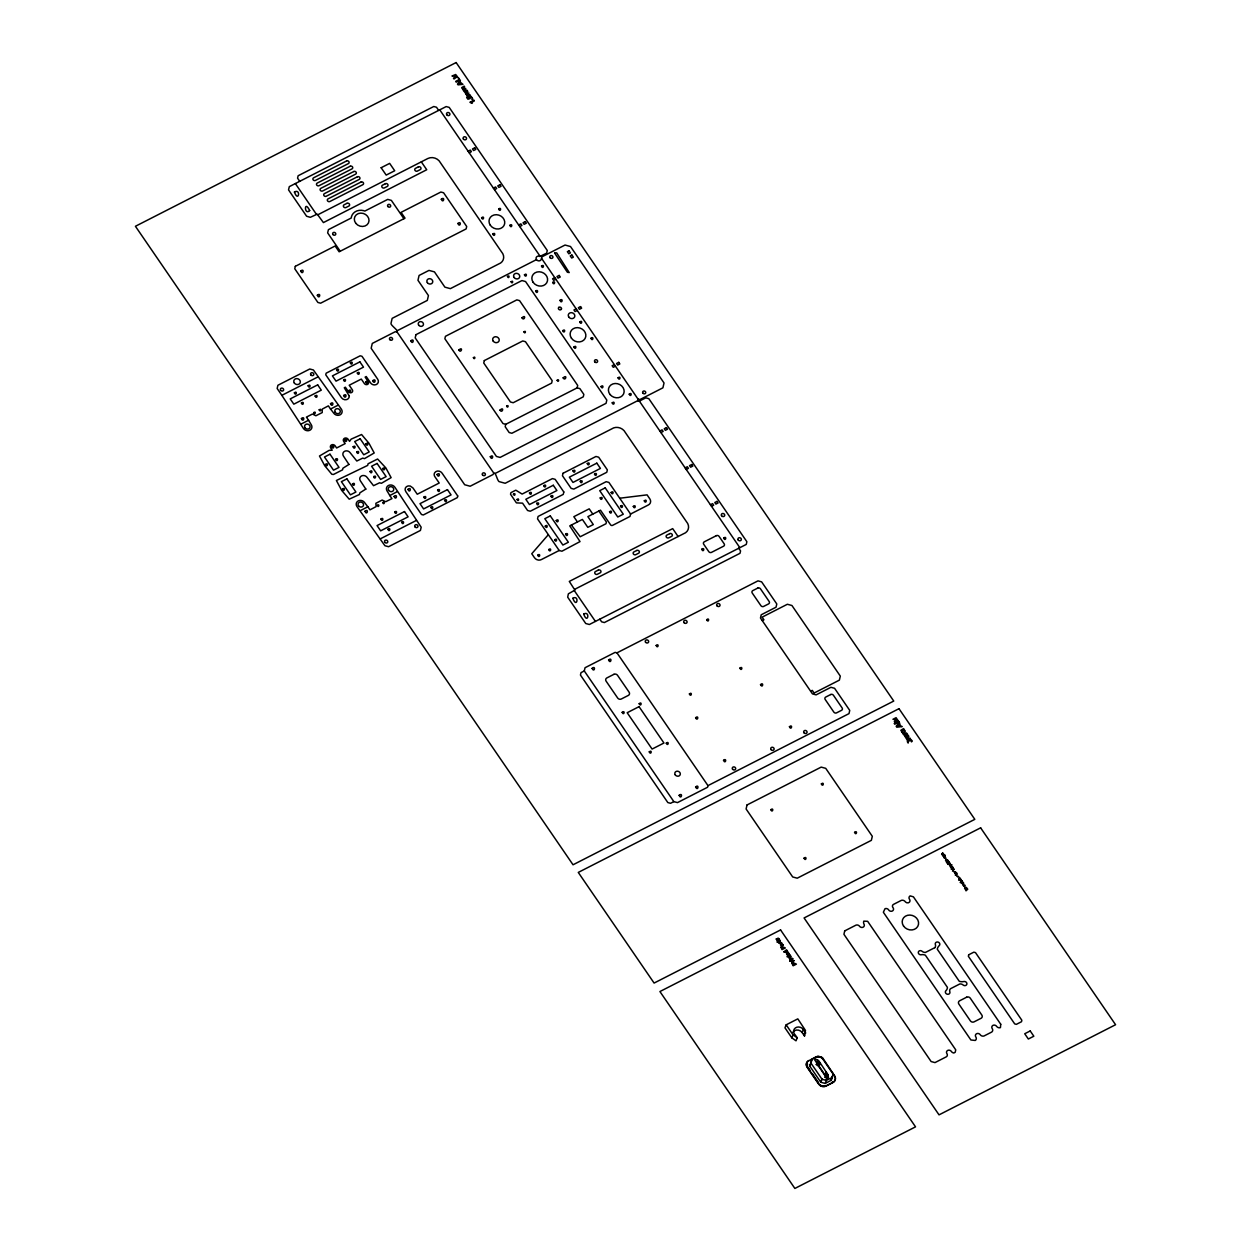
<?xml version="1.0" encoding="UTF-8"?>
<svg xmlns="http://www.w3.org/2000/svg" width="1251" height="1251" viewBox="0 0 1251 1251"><rect width="100%" height="100%" fill="white"/><g stroke="black" fill="none" stroke-linecap="round" stroke-linejoin="round"><path stroke-width="1.5" d="M792.946 1032.263A5.411 4.738 21.9 0 1 802.157 1032.56L804.518 1036.016L804.252 1033.435M804.518 1036.016L805.472 1030.433L797.81 1018.861L786.175 1024.819L784.956 1027.822L791.82 1037.83L796.011 1040.816L797.215 1037.814L793.025 1034.827L786.175 1024.819M827.99 1074.687L819.014 1061.176L815.824 1059.159L814.62 1059.785L827.255 1078.221L828.459 1077.611L827.99 1074.687L826.708 1077.893M707.972 785.628L707.597 787.239L677.495 802.61L673.851 801.625L584.295 670.958L585.046 667.721L615.148 652.365L616.962 652.85L707.972 785.628L848.991 713.633L849.742 710.412L834.573 688.285L830.93 687.299L816.105 694.868L812.462 693.883L760.467 618.01L761.218 614.773L776.042 607.204L776.793 603.983L761.624 581.856L757.981 580.871L616.962 652.85M505.748 424.308L505.185 426.732L509.157 432.533L511.878 433.268L583.279 396.833L583.842 394.409L579.87 388.608L577.133 387.873L505.748 424.308L503.011 423.573L444.871 338.74L445.434 336.316L516.835 299.88L519.556 300.615L577.696 385.449L577.133 387.873M630.567 514.036L630.004 516.46L612.646 525.326A1.595 1.392 21.9 0 1 610.738 525.045L600.496 510.189L587.876 516.632L593.287 524.544L587.798 527.343L582.387 519.431L569.752 525.889L580.026 541.589L561.918 551.222L559.181 550.487L537.523 518.868L538.086 516.444L606.172 481.682L608.909 482.433L630.567 514.036L648.143 505.076A5.02 4.394 21.9 0 0 649.832 498.883L647.08 494.864L619.745 498.226M833.166 1073.436L832.337 1077.408L826.364 1080.379L825.191 1083.444L820.64 1082.209L821.954 1079.144L811.117 1063.334L809.804 1066.399L811.962 1059.362L817.919 1056.391L822.439 1057.564L834.62 1075.782A5.348 4.676 21.9 0 1 833.119 1082.24L826.082 1085.837A5.348 4.676 21.9 0 1 818.811 1083.851L807.255 1066.994A5.348 4.676 21.9 0 1 808.756 1060.535M809.804 1066.399L811.993 1059.409M825.191 1083.444L831.086 1080.364L832.056 1076.376M678.12 536.538L672.694 528.626L569.299 581.418L574.913 590.128L568.361 593.834L567.688 597.18L585.749 623.514L589.377 624.499L746.253 544.42L746.878 541.73L648.831 398.662L645.797 397.849L639.105 401.211L637.744 400.664L638.088 399.21L640.09 399.476L662.905 387.826L664.031 382.978L570.503 246.525L565.045 245.04L542.09 256.752L541.261 259.192A2.674 2.346 21.9 0 1 537.93 260.708A2.674 2.346 21.9 0 1 536.241 257.409A2.674 2.346 21.9 0 1 539.853 256.471L546.64 253.155L547.281 250.497L449.203 107.398L446.169 106.57L289.294 186.649L288.543 189.886L306.604 216.235L310.311 217.314L317.238 214.156L323.415 222.584L426.732 169.745L421.352 161.895M561.496 308.872L561.105 309.544A1.611 1.407 21.9 0 1 558.384 308.074L558.759 307.402M819.311 1062.083L817.638 1065.727M791.82 1037.83L793.025 1034.827M802.157 1032.56L803.361 1029.542A5.411 4.738 21.9 0 0 795.433 1027.884A5.411 4.738 21.9 0 0 795.37 1035.124L797.294 1037.923M817.826 1059.925L816.559 1063.084L817.231 1064.069L818.514 1060.911M818.952 1066.603L820.281 1063.287M820.64 1082.209L821.954 1079.144M827.224 1073.577L825.91 1076.72L825.034 1075.453L826.317 1072.295M825.097 1075.547L826.426 1072.248M826.285 1079.441L827.552 1076.282M831.117 1080.411L832.337 1077.408M816.215 1064.46L817.231 1064.069M548.345 534.677L531.769 553.74L534.505 557.743A5.02 4.394 21.9 0 0 541.605 559.463L559.181 550.487M574.741 589.299L683.593 533.739A8.866 7.756 21.9 0 0 686.408 521.636L625.375 432.58A8.866 7.756 21.9 0 0 611.723 428.89L505.185 483.277L499.728 481.791C497.085 482.245 495.568 468.718 492.972 474.567L470.157 486.232L464.684 484.747L371.156 348.278L372.282 343.431L395.113 331.781C402.103 332.703 389.78 325.119 391.031 323.196L392.157 318.348L427.31 300.412L428.436 295.564L417.959 280.287L419.085 275.455L428.984 270.404L434.441 271.874L444.903 287.167L450.376 288.637L498.696 263.977A8.866 7.756 21.9 0 0 501.51 251.858L440.493 162.818A8.866 7.756 21.9 0 0 427.905 158.47L317.989 214.687M825.019 1076.923L825.91 1076.72M468.109 151.199L470.313 150.089L471.392 151.668L469.188 152.778M493.394 188.088L495.584 186.962L496.663 188.541L494.473 189.667M518.665 224.977L520.869 223.851L521.948 225.43L519.744 226.556M397.443 330.592L536.476 259.614M281.85 395.332L303.493 428.53A4.676 4.097 21.9 0 0 309.857 430.266A4.676 4.097 21.9 0 0 311.186 424.605A93.403 81.69 21.9 0 1 308.59 420.242L308.528 420.164A94.435 82.597 21.9 0 1 306.401 417.099L312.469 414.034L315.862 415.77L322.211 412.58L322.226 409.124L328.372 405.871A94.435 82.597 21.9 0 1 330.452 408.968L330.514 409.046A93.418 81.706 21.9 0 1 333.689 413.111A4.676 4.097 21.9 0 0 340.069 414.847A4.676 4.097 21.9 0 0 341.382 409.186L313.407 369.983L309.763 368.998L277.91 385.261L277.159 388.482L281.85 395.332L318.098 376.832M554.772 277.659L552.582 278.785L553.661 280.365L555.866 279.239M301.382 423.917L308.59 420.242M330.514 409.046L337.723 405.371M576.164 308.856L573.959 309.967L575.038 311.562L577.243 310.436M614.366 364.604L612.161 365.714L613.256 367.294L615.445 366.183M360.679 510.439L367.888 506.749A94.435 82.597 21.9 0 0 369.968 509.845L376.098 506.608L375.863 503.324L382.165 500.056L385.699 501.714L391.938 498.633A94.435 82.597 21.9 0 0 389.796 495.568A93.418 81.706 21.9 0 0 387.153 491.111A4.676 4.097 21.9 0 1 388.467 485.466A4.676 4.097 21.9 0 1 394.847 487.186L421.18 527.234L420.414 530.455L388.576 546.718L384.933 545.733L356.942 506.53A4.676 4.097 21.9 0 1 358.271 500.885A4.676 4.097 21.9 0 1 364.635 502.605A93.403 81.69 21.9 0 0 367.825 506.671M389.796 495.568L396.958 491.799M495.302 473.394L637.744 400.664M380.241 538.884L416.474 520.385M659.856 430.985L662.06 429.859L663.139 431.439L660.95 432.565M685.141 467.874L687.331 466.748L688.425 468.327L686.22 469.453M710.412 504.747L712.617 503.637L713.695 505.216L711.506 506.327M584.295 670.958L581.011 672.631L580.448 675.055L667.831 802.563L670.567 803.298L673.851 801.625M762.266 620.637L763.923 619.792L762.109 617.165L787.364 604.264L791.93 605.5L840.312 676.103L839.374 680.137L814.104 693.038L812.306 690.396L810.664 691.24M824.612 1075.078L818.045 1065.242M825.034 1085.665L824.55 1085.868A4.003 3.503 21.9 0 1 823.58 1086.071M816.324 1064.726L817.794 1065.305M824.988 1077.361L826.348 1077.736M821.844 1079.206L826.395 1080.442M439.758 109.838L540.229 256.439M541.527 258.316L638.088 399.21M639.386 401.118L739.857 547.688M438.663 110.401L436.505 107.242L433.769 106.507L298.129 175.75L297.566 178.174L299.74 181.332M738.747 548.251L740.561 550.893L739.998 553.317L604.358 622.56L601.622 621.81L599.823 619.182M403.917 218.706L391.36 200.379L387.716 199.394L364.823 211.075L363.806 210.668A10.696 9.351 21.9 0 0 351.375 217.002L351.296 217.987L328.403 229.668L327.653 232.889L340.225 251.232M598.854 511.034L606.391 522.027L605.984 523.747L580.214 536.742L571.394 525.045M592.818 514.114L589.205 508.844L573.834 516.694L577.446 521.964M295.345 183.569L316.362 214.234M397.099 332.047L493.66 472.941M574.412 590.753L595.429 621.419M803.361 1029.542L805.738 1033.013M809.913 1066.352L820.75 1082.146M808.005 1067.369L810.101 1070.418M812.196 1073.483L818.467 1082.631M558.744 307.449A1.611 1.407 21.9 0 1 561.464 308.919M815.668 1057.251A5.348 4.676 21.9 0 1 822.939 1059.222L834.495 1076.079A5.348 4.676 21.9 0 1 832.994 1082.537L825.957 1086.134A5.348 4.676 21.9 0 1 818.686 1084.164L807.13 1067.291A5.348 4.676 21.9 0 1 808.631 1060.832L815.777 1056.954A5.348 4.676 21.9 0 1 823.064 1058.925M822.548 1086.04A4.003 3.503 21.9 0 1 820.625 1085.274M807.536 1066.462A4.003 3.503 21.9 0 1 807.552 1064.179M832.806 1081.552A4.003 3.503 21.9 0 1 832.447 1081.834M695.603 787.004C697.98 792.024 699.45 783.298 695.603 787.004M760.514 684.61C762.688 689.176 764.017 681.232 760.514 684.61M706.674 619.73C708.613 623.827 709.833 616.696 706.674 619.73M348.935 464.418L342.93 468.234L342.555 469.844L333.485 474.473L331.828 474.27L324.775 465.763L319.474 456.005L329.185 450.344L332.219 450.219L330.78 448.108A2.674 2.346 21.9 0 1 331.531 444.887A2.674 2.346 21.9 0 1 335.174 445.872L336.613 447.983L345.182 443.605L343.728 441.494A2.674 2.346 21.9 0 1 344.478 438.272A2.674 2.346 21.9 0 1 348.122 439.257L349.576 441.368L351.156 439.132L361.57 434.519L368.936 443.214L374.221 452.971L364.51 458.632L362.696 458.132L356.816 461.025L350.202 452.784A4.081 3.565 21.9 0 0 344.651 451.267A4.081 3.565 21.9 0 0 343.509 456.193L348.935 464.418M365.824 489.078L359.835 492.878L359.444 494.505L349.201 499.18L341.679 490.408L336.394 480.509L367.685 465.403L368.06 463.793L377.599 459.023L385.824 467.874L391.125 477.632L381.414 483.293L379.6 482.792L373.533 485.685L367.106 477.429A4.081 3.565 21.9 0 0 361.555 475.927A4.081 3.565 21.9 0 0 360.397 480.853L365.824 489.078M639.167 703.703C641.106 707.8 642.342 700.685 639.167 703.703M545.233 526.171C547.14 530.283 548.407 523.168 545.233 526.171M471.596 97.203C471.846 98.407 467.733 95.029 470.204 98.548L467.937 99.22L466.639 97.328L469 98.094L468.312 96.937L469.297 95.764A1.704 1.501 21.9 0 1 470.454 95.78L471.596 97.203M600.996 386.559C602.873 390.687 604.217 383.588 600.996 386.559M946.772 861.798L948.586 861.845L946.772 861.798M956.796 873.245C954.638 876.216 954.622 870.149 956.796 873.245M942.973 855.809C945.678 857.044 945.756 853.073 942.973 855.809M592.098 668.394C594.35 673.46 596.07 664.797 592.098 668.394M788.662 953.731C787.067 951.276 785.018 955.639 788.568 954.998C790.913 953.606 786.254 951.511 788.662 953.731M947.163 859.656C942.003 860.078 950.213 861.204 947.163 859.656M959.845 878.155C956.53 879.265 961.3 877.921 959.845 878.155M966.241 887.491C961.206 888.085 969.165 888.898 966.241 887.491M787.004 953.95L787.927 954.497L787.004 953.95M911.885 740.936L911.87 741.217A1.564 1.376 21.9 0 1 911.51 741.906C911.103 739.247 907.882 741.092 908.257 742.328C908.695 744.83 905.536 739.92 908.914 739.654A1.595 1.392 21.9 0 1 909.837 739.247L910.493 739.325A1.689 1.486 21.9 0 1 911.353 739.841L911.885 740.936M804.049 858.17C805.785 862.346 807.38 855.293 804.049 858.17M956.358 873.135L955.295 873.386L956.358 873.135M783.157 944.943C779.248 948.008 779.733 940.455 783.157 944.943M962.144 880.985C959.939 882.706 959.845 879 962.144 880.985M294.423 192.044C298.52 203.162 301.194 188.166 294.423 192.044M294.376 392.814C296.034 397.005 297.754 389.984 294.376 392.814M309.685 210.559C304.149 216.079 303.962 198.925 309.685 210.559M301.382 403.025C303.039 407.232 304.759 400.211 301.382 403.025M301.413 418.538C303.446 423.651 305.541 415.082 301.413 418.538M308.106 385.793C309.763 389.999 311.483 382.978 308.106 385.793M317.332 295.236C319.38 300.365 321.46 291.78 317.332 295.236M313.673 412.627C315.064 416.114 316.487 410.281 313.673 412.627M315.111 396.02C316.769 400.211 318.489 393.205 315.111 396.02M319.161 409.828C320.553 413.315 321.976 407.466 319.161 409.828M325.541 464.465C327.199 468.656 328.919 461.635 325.541 464.465M330.514 403.666C332.547 408.796 334.642 400.226 330.514 403.666M336.582 369.796C338.239 373.986 339.959 366.981 336.582 369.796M331.75 446.654C333.501 451.095 335.315 443.683 331.75 446.654M335.596 459.336C337.254 463.527 338.974 456.506 335.596 459.336M343.587 380.023C345.245 384.213 346.965 377.192 343.587 380.023M343.618 395.519C345.651 400.648 347.747 392.079 343.618 395.519M350.311 362.79C351.969 366.981 353.689 359.975 350.311 362.79M348.654 390.656C350.311 394.847 352.031 387.841 348.654 390.656M344.713 440.039C346.464 444.48 348.278 437.068 344.713 440.039M349.295 396.035L349.217 397.036A4.347 3.8 21.9 0 1 341.46 397.724L325.76 374.8L326.136 373.189L360.179 355.8L361.992 356.3L377.708 379.225A4.347 3.8 21.9 0 1 374.393 384.917L373.283 384.761A4.347 3.8 21.9 0 1 370.577 382.869L366.23 376.535L365.136 377.098L368.201 381.586A2.346 2.049 21.9 0 1 367.544 384.401A2.346 2.049 21.9 0 1 364.369 383.541L361.289 379.069L349.217 385.23L352.282 389.718A2.346 2.049 21.9 0 1 351.625 392.533A2.346 2.049 21.9 0 1 348.435 391.672L345.37 387.2L344.275 387.763L349.295 396.035M342.446 489.125C344.103 493.316 345.823 486.295 342.446 489.125M357.317 373.001C358.974 377.208 360.695 370.187 357.317 373.001M352.485 483.996C354.158 488.187 355.863 481.166 352.485 483.996M356.723 452.096C358.396 456.287 360.1 449.281 356.723 452.096M365.683 381.962C367.341 386.168 369.061 379.147 365.683 381.962M365.855 443.886C367.513 448.077 369.233 441.071 365.855 443.886M372.72 380.664C374.753 385.793 376.848 377.208 372.72 380.664M364.979 511.284C367.012 516.413 369.108 507.828 364.979 511.284M370.015 471.486C371.672 475.677 373.392 468.672 370.015 471.486M377.239 505.373C378.631 508.876 380.054 503.027 377.239 505.373M382.743 468.546C384.417 472.737 386.121 465.716 382.743 468.546M380.914 519.071C382.571 523.262 384.292 516.256 380.914 519.071M382.728 502.574C384.12 506.061 385.543 500.228 382.728 502.574M387.919 529.298C389.577 533.489 391.297 526.468 387.919 529.298M394.081 496.428C396.129 501.557 398.209 492.972 394.081 496.428M394.644 512.066C396.301 516.256 398.021 509.251 394.644 512.066M410.828 340.788C412.861 345.917 414.957 337.348 410.828 340.788M401.649 522.293C403.307 526.483 405.027 519.462 401.649 522.293M407.935 489.36C409.968 494.489 412.064 485.904 407.935 489.36M441.306 199.237C443.339 204.351 445.434 195.781 441.306 199.237M423.854 497.147C425.528 501.338 427.232 494.333 423.854 497.147M430.86 507.374C432.533 511.565 434.238 504.544 430.86 507.374M437.037 474.504C439.07 479.618 441.165 471.048 437.037 474.504M457.913 223.46C459.946 228.589 462.041 220.02 457.913 223.46M437.584 490.142C439.257 494.333 440.962 487.311 437.584 490.142M444.59 500.353C446.263 504.56 447.967 497.538 444.59 500.353M458.82 350.03C461.087 354.174 463.527 345.714 458.82 350.03M481.619 217.721C483.293 221.927 484.997 214.906 481.619 217.721M473.394 357.63C474.676 360.882 476.021 355.425 473.394 357.63M492.816 234.062C494.489 238.253 496.194 231.247 492.816 234.062M498.649 209.042C500.322 213.233 502.026 206.212 498.649 209.042M490.283 456.709C492.315 461.838 494.411 453.269 490.283 456.709M509.845 225.368C511.503 229.559 513.223 222.553 509.845 225.368M507.468 276.471C508.86 279.974 510.299 274.125 507.468 276.471M499.978 410.093C502.245 414.237 504.685 405.777 499.978 410.093M511.08 281.741C512.472 285.244 513.895 279.395 511.08 281.741M524.45 274.813C526.124 279.004 527.828 271.983 524.45 274.813M521.964 317.785C524.232 321.929 526.671 313.469 521.964 317.785M523.903 331.828C525.201 335.096 526.546 329.639 523.903 331.828M513.41 494.208C514.786 497.695 516.225 491.846 513.41 494.208M517.023 499.477C518.399 502.965 519.837 497.116 517.023 499.477M535.647 291.139C537.32 295.33 539.025 288.324 535.647 291.139M529.454 492.972C531.112 497.163 532.832 490.157 529.454 492.972M554.6 253.046L567.407 272.28L569.221 272.562L556.679 252.858L554.6 253.046M552.676 282.46C554.334 286.651 556.054 279.63 552.676 282.46M537.742 555.194C539.416 559.385 541.12 552.363 537.742 555.194M543.732 485.685C545.389 489.876 547.109 482.87 543.732 485.685M559.963 300.349C561.824 305.009 563.716 297.222 559.963 300.349M557.133 380.304C558.431 383.572 559.76 378.115 557.133 380.304M562.731 330.655C564.404 334.861 566.109 327.84 562.731 330.655M548.72 549.58C550.393 553.771 552.098 546.765 548.72 549.58M563.138 377.849C565.405 381.993 567.845 373.549 563.138 377.849M554.631 539.807C556.288 544.013 558.009 536.992 554.631 539.807M556.226 520.51C557.883 524.701 559.604 517.679 556.226 520.51M573.928 346.996C575.585 351.187 577.305 344.181 573.928 346.996M579.76 321.976C581.418 326.167 583.138 319.146 579.76 321.976M565.608 534.208C567.282 538.399 568.986 531.394 565.608 534.208M572.989 470.845C574.647 475.036 576.367 468.03 572.989 470.845M590.957 338.302C592.614 342.493 594.334 335.487 590.957 338.302M572.849 598.275C576.93 609.393 579.604 594.397 572.849 598.275M587.266 463.558C588.94 467.749 590.644 460.743 587.266 463.558M583.685 614.085C587.767 625.203 590.441 610.207 583.685 614.085M612.208 402.838C613.866 407.044 615.586 400.023 612.208 402.838M618.041 377.818C619.698 382.008 621.419 375.003 618.041 377.818M611.145 492.472C612.802 496.663 614.522 489.657 611.145 492.472M629.222 394.159C630.895 398.35 632.615 391.328 629.222 394.159M620.527 506.17C622.2 510.361 623.905 503.355 620.527 506.17M608.58 659.934C610.613 665.063 612.709 656.494 608.58 659.934M633.287 506.405C634.961 510.611 636.665 503.59 633.287 506.405M622.169 712.335C623.842 716.526 625.547 709.52 622.169 712.335M644.281 500.807C645.938 504.997 647.658 497.992 644.281 500.807M656.165 645.453C657.838 649.644 659.543 642.623 656.165 645.453M649.253 751.835C650.911 756.026 652.631 749.021 649.253 751.835M666.267 743.141C667.925 747.332 669.645 740.326 666.267 743.141M679.137 795.323C681.169 800.452 683.265 791.883 679.137 795.323M689.395 693.93C691.052 698.121 692.773 691.099 689.395 693.93M701.733 549.283C703.484 553.708 705.298 546.312 701.733 549.283M695.619 717.667C697.479 722.327 699.372 714.54 695.619 717.667M723.688 538.071C725.455 542.496 727.253 535.1 723.688 538.071M723.531 760.327C725.377 764.986 727.284 757.199 723.531 760.327M739.904 668.128C741.577 672.334 743.282 665.313 739.904 668.128M770.835 809.678C772.492 813.869 774.213 806.864 770.835 809.678M789.428 726.69C791.273 731.35 793.181 723.547 789.428 726.69M821.36 783.892C823.017 788.083 824.737 781.077 821.36 783.892M854.574 832.368C856.247 836.559 857.951 829.538 854.574 832.368M897.592 719.997L894.84 722.015L894.293 721.217L896.529 719.403L892.964 719.278L896.091 717.683L897.592 719.997M462.776 89.306L464.043 91.526L466.858 90.088L463.683 90.009L465.747 88.461L462.573 88.383L464.621 86.835L464.137 86.116L461.682 87.648L462.776 89.306M465.951 93.934L467.217 96.155L470.032 94.732L466.858 94.638L468.922 93.09L465.747 93.027L467.796 91.464L467.311 90.744L464.856 92.277L465.951 93.934M902.065 732.132L903.472 734.603L906.6 732.992L903.066 732.914L905.349 731.178L904.801 730.396L901.83 731.116L904.113 729.38L903.566 728.582L900.829 730.287L902.065 732.132M905.583 737.277L906.991 739.748L910.118 738.153L906.6 738.059L908.883 736.339L908.335 735.541L905.505 736.401L907.647 734.525L907.1 733.727L904.364 735.432L905.583 737.277M963.52 885.817C967.226 888.773 962.504 885.38 965.178 885.333C963.63 885.098 961.816 883.91 963.52 885.817M786.942 951.323L785.268 951.604L786.942 951.323M943.27 855.684L944.333 855.637L943.27 855.684M1000.737 1024.256L1000.44 1027.603A3.034 2.643 21.9 0 1 996.609 1026.352A2.674 2.346 21.9 0 0 992.981 1025.367A2.674 2.346 21.9 0 0 992.231 1028.603A3.034 2.643 21.9 0 1 991.652 1032.091L984.052 1035.969A3.034 2.643 21.9 0 1 980.221 1034.718A2.674 2.346 21.9 0 0 976.578 1033.733A2.674 2.346 21.9 0 0 975.827 1036.97A3.034 2.643 21.9 0 1 975.264 1040.457L970.901 1039.988L883.347 912.245L884.989 908.726A2.737 2.393 21.9 0 1 888.648 909.915A2.674 2.346 21.9 0 0 892.244 911.056A2.674 2.346 21.9 0 0 893.183 907.882L892.979 907.632A2.596 2.267 21.9 0 1 893.761 904.254L901.377 900.36A3.284 2.877 21.9 0 1 904.973 901.345L905.521 902.018A2.674 2.346 21.9 0 0 909.68 899.5L909.571 899.375A2.815 2.455 21.9 0 1 910.165 895.872L913.418 896.842L1000.737 1024.256M781.656 947.617C782.391 950.244 783.564 946.475 781.656 947.617M792.743 963.77C793.415 966.398 794.698 962.676 792.743 963.77M962.207 883.284L963.27 883.222L962.207 883.284M776.261 939.001C778.247 942.941 777.903 936.733 779.279 939.438C777.043 935.404 777.809 941.987 776.261 939.001M944.521 858.045C947.054 859.312 946.084 857.123 944.521 858.045M946.303 861.595L947.07 863.19L949.228 862.08L948.023 860.751L946.303 861.595M957.203 876.544C959.736 877.686 958.766 875.794 957.234 876.451M300.74 270.951C302.586 276.127 305.009 267.651 300.74 270.951M550.972 496.178C552.442 500.416 554.49 493.504 550.972 496.178M594.506 474.051C595.976 478.304 598.025 471.377 594.506 474.051M609.55 511.737C611.035 515.975 613.084 509.063 609.55 511.737M381.133 167.728L386.199 175.093L394.706 170.762L389.655 163.381L381.133 167.728M541.511 266.025C542.762 270.31 545.17 263.523 541.511 266.025M961.753 883.081C963.114 886.38 965.397 881.126 961.753 883.081M353.142 446.732C354.393 451.017 356.816 444.23 353.142 446.732M787.63 951.604C786.566 954.513 784.565 950.76 783.705 952.011L786.535 949.759L787.63 951.604M457.366 76.639L454.004 79.001L453.488 78.25L456.255 75.811L451.971 76.014L455.677 74.513L457.366 76.639M780.921 947.226L782.063 949.618L785.3 947.961L782.266 946.6L780.921 947.226M792.008 963.395L793.15 965.772L796.387 964.13L793.353 962.754L792.008 963.395M789.694 957.891L792.415 958.344L790.069 959.533L789.131 958.266L791.007 956.28L789.756 957.781M942.019 853.901L943.833 854.198L942.269 855.012L941.643 854.152L942.894 852.838L942.066 853.839M950.838 866.771L952.652 867.084L951.088 867.881L950.463 867.037L951.714 865.708L950.838 866.771M506.639 405.996C507.515 409.358 509.564 404.136 506.639 405.996M295.33 266.322L294.767 268.746L317.879 302.461L320.616 303.195L466.138 228.917L466.701 226.494L443.589 192.763L440.868 192.028L401.055 212.357L405.027 218.143L339.13 251.795L335.143 245.994L295.33 266.322M415.942 334.674L415.191 337.895L496.444 456.443L500.087 457.428L606.063 403.322L606.813 400.101L525.561 281.553L521.933 280.568L415.942 334.674M484.309 360.585L483.746 363.009L510.455 401.993L513.191 402.728L551.628 383.103L552.191 380.679L525.467 341.695L522.746 340.96L484.309 360.585M457.725 495.975L457.35 497.601L423.307 514.974L421.493 514.489L405.856 491.674A4.347 3.8 21.9 0 1 410.219 486.029L412.924 487.921L417.255 494.239L439.21 483.027L434.879 476.709A4.347 3.8 21.9 0 1 434.269 473.754L434.629 472.831A4.347 3.8 21.9 0 1 442.025 473.066L457.725 495.975M563.013 473.3L562.45 475.724L571.113 488.359L573.834 489.094L606.782 472.284L607.345 469.86L598.682 457.209L595.961 456.474L563.013 473.3M563.81 491.987L563.247 494.395L530.299 511.221L527.578 510.486L522.558 503.152L516.428 502.886L510.517 494.239L510.924 492.675L515.803 490.173L522.12 494.067L552.426 478.601L555.147 479.336L563.81 491.987M747.035 804.956L746.096 808.99L792.681 876.951L797.231 878.186L871.368 840.344L872.307 836.309L825.723 768.333L821.172 767.113L747.035 804.956M844.722 930.885L843.925 934.309L931.135 1061.552L934.997 1062.599L946.178 1056.892A2.674 2.346 21.9 0 0 946.929 1053.67A2.674 2.346 21.9 0 1 947.679 1050.433A2.674 2.346 21.9 0 1 951.323 1051.419A3.503 3.065 21.9 0 0 953.794 1053.014L955.185 1052.294L955.748 1049.87L867.647 921.315L863.815 921.127A4.597 4.019 21.9 0 0 863.847 923.879A2.674 2.346 21.9 0 1 863.19 927.147A2.674 2.346 21.9 0 1 859.531 926.24A2.83 2.486 21.9 0 0 855.903 925.177L844.722 930.885M968.696 954.794L968.352 956.264L1014.702 1023.897L1016.359 1024.35L1021.504 1021.723L1021.848 1020.253L975.499 952.621L973.825 952.167L968.696 954.794M780.296 940.783L778.325 942.41L776.902 941.956L779.733 939.908L780.296 940.783M790.397 955.514L788.427 957.124L787.004 956.671L789.819 954.622L790.397 955.514M961.003 879.344L958.735 880.125L960.987 879.422M373.674 476.584C374.628 480.931 377.536 474.332 373.674 476.584M536.726 503.34C537.664 507.687 540.604 501.104 536.726 503.34M580.261 481.213C581.199 485.56 584.139 478.977 580.261 481.213M600.214 497.914C601.137 502.245 604.077 495.677 600.214 497.914M782.485 944.771L781.343 944.396L782.485 944.771M460.352 80.596L457.475 84.067L458.022 84.865L462.917 84.333L460.243 82.191L460.352 80.596M899.36 722.437L896.185 726.299L896.779 727.191L902.206 726.596L900.392 725.877L899.36 722.437M951.182 864.926L950.009 866.286L950.572 864.941C945.865 864.66 954.357 864.519 951.182 864.926M459.758 82.754L458.664 84.005L460.462 83.786L459.758 82.754M898.703 724.861L897.499 726.237L899.485 725.987L898.703 724.861M954.169 869.273L952.511 871.118L953.434 869.32L951.182 869.195L954.169 869.273M456.13 62.55L135.421 226.275L573.036 864.785L893.746 701.06L456.13 62.55M458.257 77.546L458.882 79.751L455.692 81.378L456.208 82.144L460.055 80.173L458.257 77.546M346.574 160.972L313.626 177.798A1.673 1.454 21.9 0 0 313.157 179.816A1.673 1.454 21.9 0 0 315.424 180.425L348.372 163.615A1.673 1.454 21.9 0 0 348.841 161.598A1.673 1.454 21.9 0 0 346.574 160.972M472.487 98.297L472.237 99.392L472.487 98.297M473.816 100.236L469.907 102.238L470.767 102.817A2.611 2.283 21.9 0 1 472.018 103.364L472.409 102.817A3.081 2.69 21.9 0 0 471.502 102.394L474.301 100.956L473.816 100.236M350.186 166.242L317.238 183.068A1.673 1.454 21.9 0 0 316.753 185.085A1.673 1.454 21.9 0 0 319.036 185.695L351.984 168.885A1.673 1.454 21.9 0 0 352.454 166.868A1.673 1.454 21.9 0 0 350.186 166.242M353.783 171.512L320.835 188.338A1.673 1.454 21.9 0 0 320.365 190.355A1.673 1.454 21.9 0 0 322.649 190.965L355.597 174.155A1.673 1.454 21.9 0 0 356.066 172.138A1.673 1.454 21.9 0 0 353.783 171.512M357.395 176.782L324.447 193.608A1.673 1.454 21.9 0 0 323.978 195.625A1.673 1.454 21.9 0 0 326.261 196.235L359.209 179.425A1.673 1.454 21.9 0 0 359.678 177.407A1.673 1.454 21.9 0 0 357.395 176.782M361.007 182.052L328.059 198.878A1.673 1.454 21.9 0 0 327.59 200.895A1.673 1.454 21.9 0 0 329.873 201.505L362.821 184.695A1.673 1.454 21.9 0 0 363.29 182.662A1.673 1.454 21.9 0 0 361.007 182.052M346.965 203.334L344.134 204.773A1.736 1.517 21.9 0 0 343.65 206.868A1.736 1.517 21.9 0 0 346.011 207.51L348.841 206.071A1.736 1.517 21.9 0 0 349.326 203.976A1.736 1.517 21.9 0 0 346.965 203.334M385.371 183.725L382.556 185.148A1.736 1.517 21.9 0 0 382.071 187.259A1.736 1.517 21.9 0 0 384.432 187.9L387.247 186.462A1.736 1.517 21.9 0 0 387.747 184.366A1.736 1.517 21.9 0 0 385.371 183.725M418.35 166.883L415.52 168.338A1.736 1.517 21.9 0 0 415.035 170.433A1.736 1.517 21.9 0 0 417.396 171.074L420.227 169.62A1.736 1.517 21.9 0 0 420.711 167.525A1.736 1.517 21.9 0 0 418.35 166.883M474.708 147.837L472.503 148.963L473.582 150.542L475.787 149.416L474.708 147.837M499.978 184.726L497.789 185.852L498.868 187.431L501.057 186.305L499.978 184.726M525.264 221.599L523.059 222.725L524.138 224.304L526.343 223.194L525.264 221.599M569.017 250.841L567.36 251.67L568.814 253.781L570.456 252.937L569.017 250.841M359.881 361.867L332.422 375.879L336.034 381.148L363.494 367.137L359.881 361.867M317.676 384.87L290.216 398.897L293.829 404.167L321.288 390.14L317.676 384.87M571.895 255.048L570.253 255.892L571.691 258.003L573.349 257.159L571.895 255.048M559.166 275.423L556.976 276.534L558.055 278.113L560.26 277.003L559.166 275.423M580.542 306.604L578.353 307.73L579.432 309.31L581.637 308.184L580.542 306.604M329.983 454.207L324.494 457.006L333.517 470.188L339.005 467.374L329.983 454.207M360.179 438.788L354.69 441.587L363.728 454.77L369.217 451.955L360.179 438.788M346.887 478.867L341.398 481.666L350.421 494.849L355.909 492.034L346.887 478.867M377.083 463.449L371.594 466.248L380.617 479.43L386.121 476.615L377.083 463.449M618.76 362.352L616.555 363.478L617.65 365.057L619.839 363.932L618.76 362.352M404.495 511.565L377.051 525.576L380.648 530.846L408.107 516.835L404.495 511.565M447.451 489.641L419.992 503.653L423.604 508.922L451.064 494.896L447.451 489.641M553.286 485.263L525.827 499.29L529.439 504.56L556.898 490.533L553.286 485.263M596.821 463.151L569.361 477.163L572.974 482.433L600.433 468.421L596.821 463.151M666.455 427.623L664.25 428.749L665.344 430.328L667.534 429.202L666.455 427.623M550.299 515.897L544.81 518.696L562.872 545.045L568.361 542.246L550.299 515.897M605.218 487.859L599.729 490.673L617.775 517.007L623.279 514.208L605.218 487.859M691.725 464.512L689.536 465.622L690.615 467.202L692.819 466.091L691.725 464.512M717.011 501.385L714.806 502.511L715.9 504.09L718.09 502.965L717.011 501.385M598.322 570.081L595.492 571.535A1.736 1.517 21.9 0 0 595.007 573.63A1.736 1.517 21.9 0 0 597.368 574.272L600.199 572.817A1.736 1.517 21.9 0 0 600.683 570.722A1.736 1.517 21.9 0 0 598.322 570.081M636.743 550.471L633.929 551.91A1.736 1.517 21.9 0 0 633.428 554.005A1.736 1.517 21.9 0 0 635.805 554.646L638.62 553.208A1.736 1.517 21.9 0 0 639.105 551.112A1.736 1.517 21.9 0 0 636.743 550.471M669.707 533.645L666.877 535.084A1.736 1.517 21.9 0 0 666.392 537.179A1.736 1.517 21.9 0 0 668.753 537.821L671.584 536.382A1.736 1.517 21.9 0 0 672.068 534.286A1.736 1.517 21.9 0 0 669.707 533.645M716.354 535.663L704.282 541.824A2.002 1.751 21.9 0 0 703.719 544.248L708.77 551.628A2.002 1.751 21.9 0 0 711.506 552.363L723.578 546.202A2.002 1.751 21.9 0 0 724.141 543.778L719.09 536.398A2.002 1.751 21.9 0 0 716.354 535.663M757.746 588.095L752.805 590.613A2.002 1.751 21.9 0 0 752.242 593.037L760.921 605.687A2.002 1.751 21.9 0 0 763.642 606.422L768.583 603.905A2.002 1.751 21.9 0 0 769.146 601.481L760.483 588.83A2.002 1.751 21.9 0 0 757.746 588.095M613.897 674.336L606.876 677.917A2.674 2.346 21.9 0 0 606.11 681.154L617.666 698.011A2.674 2.346 21.9 0 0 621.309 698.996L628.346 695.415A2.674 2.346 21.9 0 0 629.097 692.178L617.541 675.321A2.674 2.346 21.9 0 0 613.897 674.336M639.042 706.659L627.173 712.726L652.099 749.068L663.953 743.016L639.042 706.659M830.695 694.524L825.754 697.057A2.002 1.751 21.9 0 0 825.191 699.465L833.854 712.116A2.002 1.751 21.9 0 0 836.591 712.851L841.532 710.333A2.002 1.751 21.9 0 0 842.095 707.91L833.432 695.259A2.002 1.751 21.9 0 0 830.695 694.524M898.984 708.692L578.275 872.416L654.101 983.067L974.81 819.342L898.984 708.692M898.515 721.202L894.199 723.406L894.746 724.204L899.062 721.999L898.515 721.202M780.577 929.946L659.918 991.543L794.87 1188.45L915.529 1126.854L780.577 929.946M980.628 827.834L804.08 917.953L939.032 1114.86L1115.579 1024.725L980.628 827.834M945.318 856.372L944.036 857.576L945.318 856.372M779.295 943.145L781.687 942.675L778.403 942.378L779.295 943.145M950.072 863.299L947.898 864.394L950.072 863.299M952.934 867.475L951.636 868.679L952.934 867.475M954.263 872.072C957.875 872.338 953.027 870.993 954.263 872.072M955.983 874.371C953.106 876.185 959.939 874.449 955.983 874.371M790.179 960.299L790.006 961.19L790.179 960.299M792.837 958.938L790.898 960.737L792.837 958.938M794.01 960.659L791.132 960.956L792.071 962.457L794.01 960.659M962.519 881.47L960.361 882.58L962.519 881.47M965.272 889.008L966.022 890.837L967.774 889.133L965.272 889.008M934.825 947.664L925.552 952.386A3.972 3.472 21.9 0 1 922.112 951.292A2.346 2.049 21.9 0 0 918.328 952.105A2.346 2.049 21.9 0 0 921.299 954.748A5.927 5.192 21.9 0 1 925.396 955.232L947.414 987.352A5.927 5.192 21.9 0 1 945.944 990.683A2.346 2.049 21.9 0 0 947.195 994.217A2.346 2.049 21.9 0 0 949.837 991.746A3.612 3.159 21.9 0 1 950.463 988.743L959.736 984.005A3.612 3.159 21.9 0 1 963.082 984.975A2.346 2.049 21.9 0 0 966.867 984.162A2.346 2.049 21.9 0 0 963.895 981.519A8.522 7.459 21.9 0 1 959.267 981.3L937.265 949.181A8.522 7.459 21.9 0 1 939.266 945.584A2.346 2.049 21.9 0 0 938 942.066A2.346 2.049 21.9 0 0 935.357 944.521A3.972 3.472 21.9 0 1 934.825 947.664M966.632 997.203L959.611 1000.8A2.674 2.346 21.9 0 0 958.845 1004.021L970.401 1020.879A2.674 2.346 21.9 0 0 974.044 1021.864L981.081 1018.283A2.674 2.346 21.9 0 0 981.832 1015.061L970.276 998.189A2.674 2.346 21.9 0 0 966.632 997.203M1030.214 1030.949L1024.725 1033.748L1028.338 1039.018L1033.826 1036.219L1030.214 1030.949M418.647 325.104A2.674 2.346 21.9 0 0 423.198 325.244A2.674 2.346 21.9 0 0 420.696 321.601A2.674 2.346 21.9 0 0 418.647 325.104M610.066 394.518A8.022 7.021 21.9 0 0 623.592 393.924A8.022 7.021 21.9 0 0 615.164 383.494A8.022 7.021 21.9 0 0 610.066 394.518M533.129 282.304A8.022 7.021 21.9 0 0 546.765 282.742A8.022 7.021 21.9 0 0 539.259 271.78A8.022 7.021 21.9 0 0 533.129 282.304M571.41 338.161A8.022 7.021 21.9 0 0 585.046 338.583A8.022 7.021 21.9 0 0 577.54 327.637A8.022 7.021 21.9 0 0 571.41 338.161M594.741 361.82A1.611 1.407 21.9 0 0 597.462 361.899A1.611 1.407 21.9 0 0 595.961 359.709A1.611 1.407 21.9 0 0 594.741 361.82M550.049 257.675A1.611 1.407 21.9 0 0 552.77 257.753A1.611 1.407 21.9 0 0 551.269 255.564A1.611 1.407 21.9 0 0 550.049 257.675M642.858 393.08A1.611 1.407 21.9 0 0 645.579 393.174A1.611 1.407 21.9 0 0 644.077 390.984A1.611 1.407 21.9 0 0 642.858 393.08M675.243 774.869A2.799 2.455 21.9 0 0 680.028 775.026A2.799 2.455 21.9 0 0 677.401 771.195A2.799 2.455 21.9 0 0 675.243 774.869M389.702 339.521A1.611 1.407 21.9 0 0 392.423 339.615A1.611 1.407 21.9 0 0 390.922 337.426A1.611 1.407 21.9 0 0 389.702 339.521M482.511 474.942A1.611 1.407 21.9 0 0 485.232 475.02A1.611 1.407 21.9 0 0 483.73 472.831A1.611 1.407 21.9 0 0 482.511 474.942M721.514 515.615A1.736 1.517 21.9 0 0 724.47 515.975A1.736 1.517 21.9 0 0 723.094 513.489A1.736 1.517 21.9 0 0 721.514 515.615M803.955 732.726A1.736 1.517 21.9 0 0 806.895 732.82A1.736 1.517 21.9 0 0 805.269 730.443A1.736 1.517 21.9 0 0 803.955 732.726M770.991 749.537A1.736 1.517 21.9 0 0 773.947 749.63A1.736 1.517 21.9 0 0 772.32 747.254A1.736 1.517 21.9 0 0 770.991 749.537M732.507 769.084A1.736 1.517 21.9 0 0 735.463 769.334A1.736 1.517 21.9 0 0 733.977 766.894A1.736 1.517 21.9 0 0 732.507 769.084M716.917 605.734A1.736 1.517 21.9 0 0 719.872 605.828A1.736 1.517 21.9 0 0 718.246 603.467A1.736 1.517 21.9 0 0 716.917 605.734M684.078 622.701A1.736 1.517 21.9 0 0 687.002 622.498A1.736 1.517 21.9 0 0 685.11 620.277A1.736 1.517 21.9 0 0 684.078 622.701M645.532 642.185A1.736 1.517 21.9 0 0 648.487 642.279A1.736 1.517 21.9 0 0 646.861 639.902A1.736 1.517 21.9 0 0 645.532 642.185M387.81 206.446A1.611 1.407 21.9 0 0 390.531 206.54A1.611 1.407 21.9 0 0 389.03 204.351A1.611 1.407 21.9 0 0 387.81 206.446M332.922 234.516A1.611 1.407 21.9 0 0 335.643 234.531A1.611 1.407 21.9 0 0 334.08 232.373A1.611 1.407 21.9 0 0 332.922 234.516M355.8 223.319A7.49 6.552 21.9 0 0 368.451 222.944A7.49 6.552 21.9 0 0 360.757 213.108A7.49 6.552 21.9 0 0 355.8 223.319M568.798 317.05A3.346 2.924 21.9 0 0 574.49 317.222A3.346 2.924 21.9 0 0 571.363 312.656A3.346 2.924 21.9 0 0 568.798 317.05M427.342 282.617A3.002 2.627 21.9 0 0 432.455 282.773A3.002 2.627 21.9 0 0 429.64 278.676A3.002 2.627 21.9 0 0 427.342 282.617M310.811 374.862A1.673 1.454 21.9 0 0 313.657 374.956A1.673 1.454 21.9 0 0 312.093 372.673A1.673 1.454 21.9 0 0 310.811 374.862M280.615 390.281A1.673 1.454 21.9 0 0 283.461 390.375A1.673 1.454 21.9 0 0 281.897 388.091A1.673 1.454 21.9 0 0 280.615 390.281M294.298 382.978A3.346 2.924 21.9 0 0 299.99 383.166A3.346 2.924 21.9 0 0 296.862 378.6A3.346 2.924 21.9 0 0 294.298 382.978M305.025 427.748A2.799 2.455 21.9 0 0 309.81 427.905A2.799 2.455 21.9 0 0 307.183 424.073A2.799 2.455 21.9 0 0 305.025 427.748M335.237 412.33A2.799 2.455 21.9 0 0 340.006 412.486A2.799 2.455 21.9 0 0 337.379 408.655A2.799 2.455 21.9 0 0 335.237 412.33M414.972 526.843A1.673 1.454 21.9 0 0 417.818 526.937A1.673 1.454 21.9 0 0 416.255 524.654A1.673 1.454 21.9 0 0 414.972 526.843M384.776 542.262A1.673 1.454 21.9 0 0 387.607 542.355A1.673 1.454 21.9 0 0 386.043 540.072A1.673 1.454 21.9 0 0 384.776 542.262M358.49 505.748A2.799 2.455 21.9 0 0 363.259 505.889A2.799 2.455 21.9 0 0 360.632 502.058A2.799 2.455 21.9 0 0 358.49 505.748M388.545 490.111A2.799 2.455 21.9 0 0 393.33 490.673A2.799 2.455 21.9 0 0 391.11 486.67A2.799 2.455 21.9 0 0 388.545 490.111M463.355 138.955A1.736 1.517 21.9 0 0 466.31 139.189A1.736 1.517 21.9 0 0 464.825 136.75A1.736 1.517 21.9 0 0 463.355 138.955M446.763 114.764A1.736 1.517 21.9 0 0 449.719 114.92A1.736 1.517 21.9 0 0 448.155 112.512A1.736 1.517 21.9 0 0 446.763 114.764M738.199 539.994A1.736 1.517 21.9 0 0 741.155 540.088A1.736 1.517 21.9 0 0 739.529 537.711A1.736 1.517 21.9 0 0 738.199 539.994M493.191 341.101A3.346 2.924 21.9 0 0 498.883 341.288A3.346 2.924 21.9 0 0 495.756 336.722A3.346 2.924 21.9 0 0 493.191 341.101M903.519 926.006A8.35 7.303 21.9 0 0 917.734 926.459A8.35 7.303 21.9 0 0 909.915 915.06A8.35 7.303 21.9 0 0 903.519 926.006M514.083 277.456A3.143 2.752 21.9 0 0 519.431 277.613A3.143 2.752 21.9 0 0 516.491 273.328A3.143 2.752 21.9 0 0 514.083 277.456M490.298 225.227A8.022 7.021 21.9 0 0 503.934 225.649A8.022 7.021 21.9 0 0 496.428 214.703A8.022 7.021 21.9 0 0 490.298 225.227"/></g></svg>
